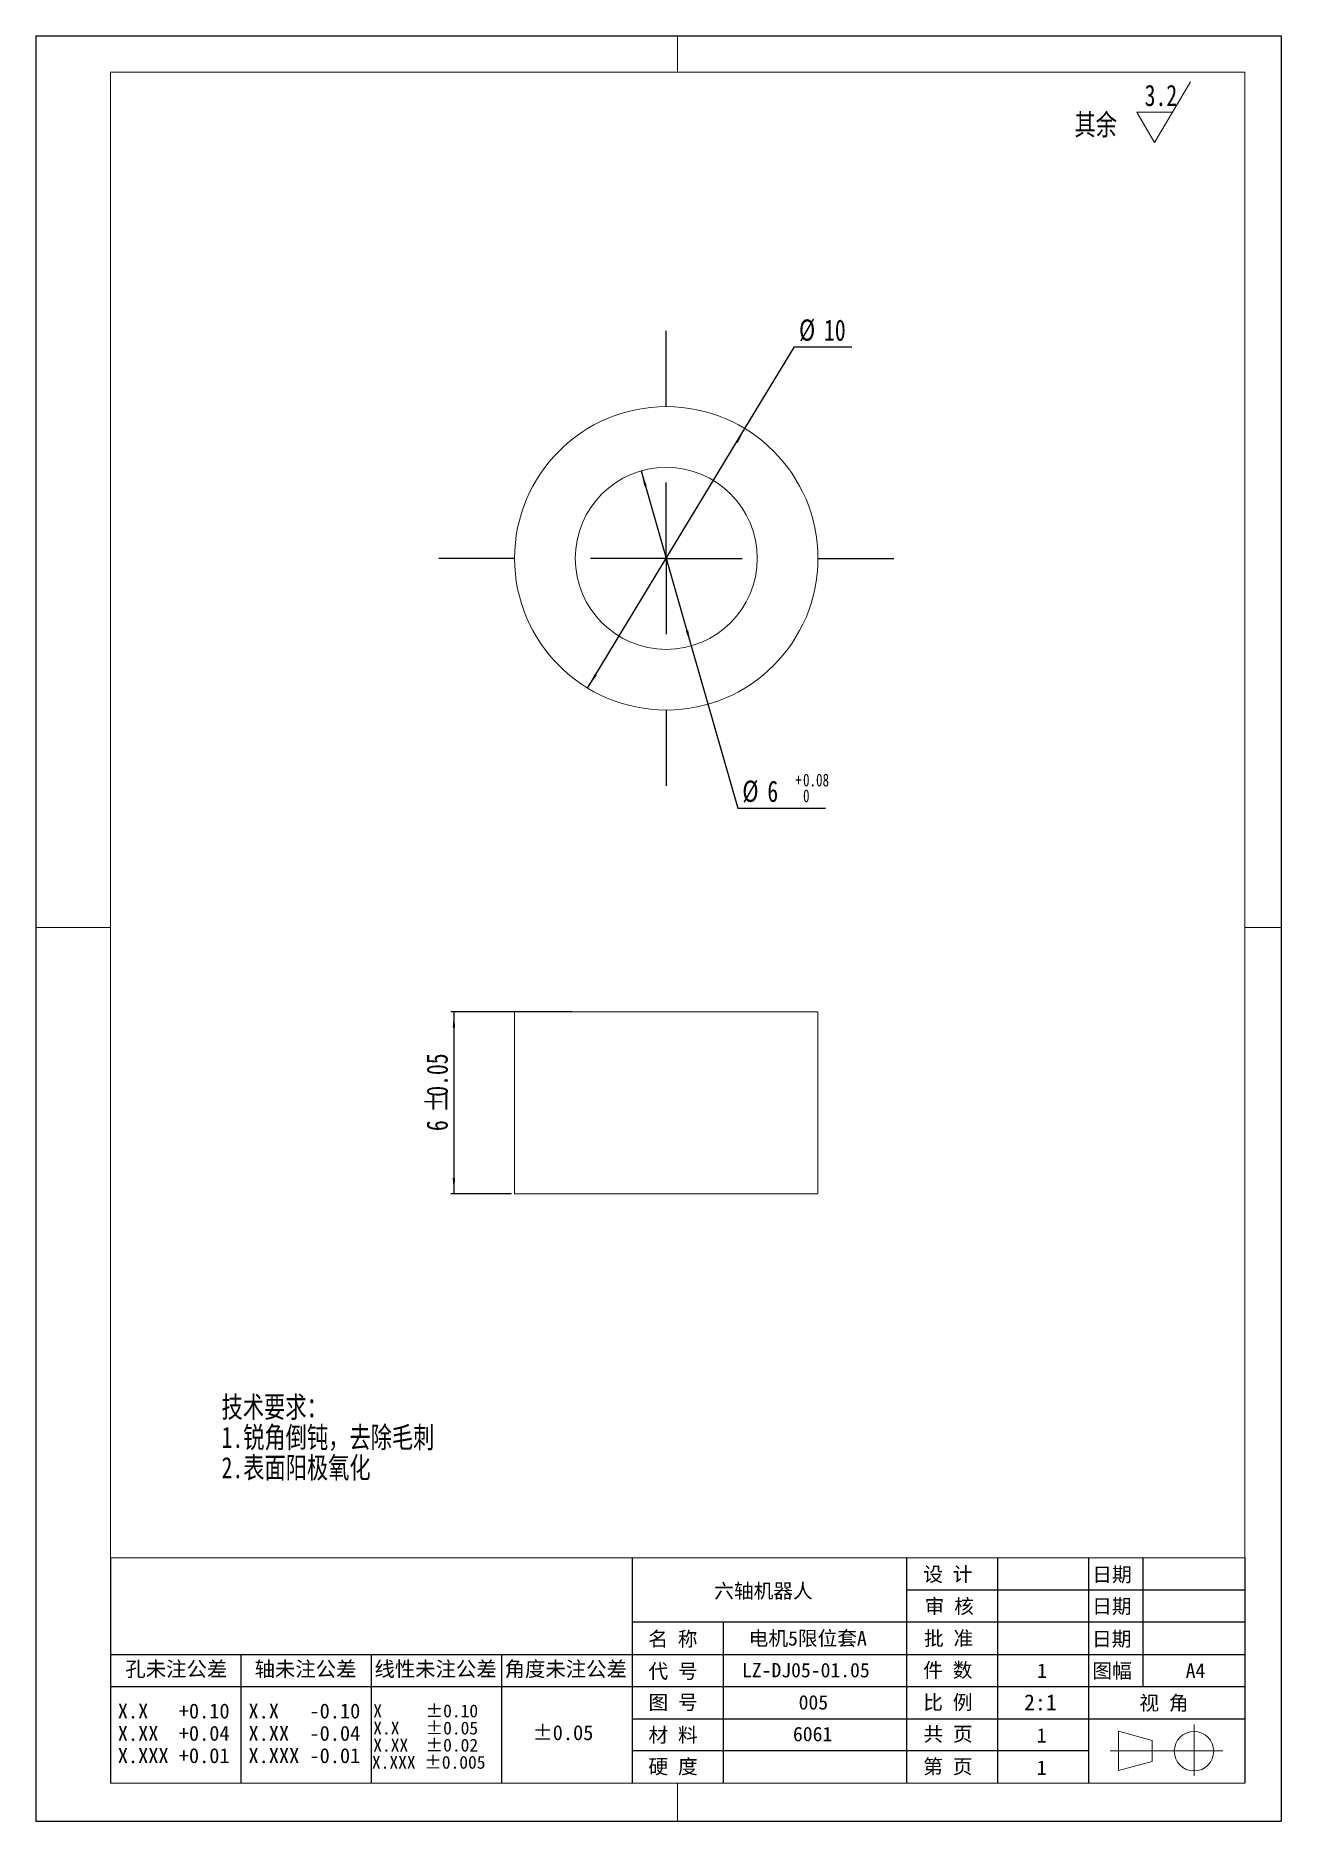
# Model space of a CAD drawing. Header units: millimetres. Extents: x 0.5 to 41.6, y 0.3 to 59.2.
import ezdxf

# ---------------------------------------------------------------- set-up
doc = ezdxf.new("R2010")
doc.units = ezdxf.units.MM
doc.linetypes.add('SLD-中心线', pattern=[34.29, 30.48, -1.27, 1.27, -1.27])
doc.linetypes.add('SLD-实线', pattern=[0])
for name, color, linetype in [('FORMAT', 7, 'SLD-实线'), ('图框', 7, 'SLD-实线'), ('标注层', 96, 'SLD-实线')]:
    doc.layers.add(name, color=color, linetype=linetype)
doc.layers.add('粗实线', color=7, linetype='SLD-实线', lineweight=15)
doc.styles.add('SLDTEXTSTYLE0', font='HYSWLONGFANGSONG.TTF', dxfattribs={"bigfont": 'bigfont'})
doc.styles.add('SLDTEXTSTYLE1', font='SIMSUN.TTC')
doc.styles.add('SLDTEXTSTYLE2', font='SIMSUN.TTC', dxfattribs={"bigfont": 'bigfont'})
doc.styles.add('SLDTEXTSTYLE3', font='HYSWLONGFANGSONG.TTF')
doc.dimstyles.new('SLDDIMSTYLE0', dxfattribs={"dimtxt": 0.7, "dimasz": 0.52, "dimexe": 0, "dimexo": 0.0625, "dimgap": 0.175, "dimtad": 0, "dimtih": 1, "dimtoh": 1, "dimdec": 3, "dimlfac": 0.2, "dimrnd": 1e-09, "dimzin": 12, "dimdsep": 46, "dimtxsty": 'SLDTEXTSTYLE3', "dimsah": 1, "dimcen": 0, "dimadec": 0, "dimazin": 3, "dimtfac": 1, "dimtdec": 3, "dimtmove": 0, "dimatfit": 3, "dimfxl": 0, "dimfrac": 2, "dimtolj": 1, "dimtzin": 12, "dimarcsym": 0})
doc.dimstyles.new('SLDDIMSTYLE1', dxfattribs={"dimtxt": 0.7, "dimasz": 0.52, "dimexe": 0, "dimexo": 0.0625, "dimgap": 0.175, "dimtad": 0, "dimtih": 1, "dimtoh": 1, "dimlfac": 0.2, "dimrnd": 1e-09, "dimzin": 12, "dimdsep": 46, "dimtxsty": 'SLDTEXTSTYLE3', "dimsah": 1, "dimcen": 0, "dimadec": 0, "dimazin": 3, "dimtol": 1, "dimtp": 0.016, "dimtfac": 1, "dimtmove": 0, "dimatfit": 3, "dimfxl": 0, "dimfrac": 2, "dimtolj": 1, "dimarcsym": 0})
doc.dimstyles.new('SLDDIMSTYLE2', dxfattribs={"dimtxt": 0.7, "dimasz": 0.52, "dimexe": 0, "dimexo": 0.0625, "dimgap": 0.175, "dimtad": 1, "dimdec": 3, "dimlfac": 0.2, "dimrnd": 1e-09, "dimzin": 12, "dimdsep": 46, "dimtxsty": 'SLDTEXTSTYLE3', "dimsah": 1, "dimcen": 0.09, "dimadec": 0, "dimazin": 3, "dimtfac": 1, "dimtdec": 3, "dimtofl": 0, "dimtmove": 0, "dimatfit": 3, "dimfxl": 0, "dimfrac": 2, "dimtolj": 1, "dimtzin": 12, "dimarcsym": 0})

# ---------------------------------------------------------------- blocks, each defined once
blk = doc.blocks.new('SW_NOTE_0')
at = {"color": 0, "linetype": 'Continuous', "lineweight": 0, "char_height": 0.7, "attachment_point": 1, "style": 'SLDTEXTSTYLE0'}
for s, insert in [('\\M+18B5A术\\M+19776\\M+18B81\\M+18146', (0, 0.902)), ('1.锐\\M+18A70\\M+1937C钝\\M+18143\\M+18B8E\\M+18F9C\\M+196D1\\M+18E68', (0, -0.098)), ('2.\\M+1955C\\M+196CA阳极氧\\M+189BB', (0, -1.098))]:
    blk.add_mtext(s, dxfattribs=dict(at, insert=insert))
blk = doc.blocks.new('SW_NOTE_1')
at = {"layer": 'FORMAT', "color": 0, "char_height": 0.4925, "attachment_point": 2, "style": 'SLDTEXTSTYLE1'}
for s, insert in [('X.X   +0.10', (1.524, 0.573)), ('X.XX  +0.04', (1.524, -0.163)), ('X.XXX +0.01', (1.524, -0.898))]:
    blk.add_mtext(s, dxfattribs=dict(at, insert=insert))
blk = doc.blocks.new('SW_NOTE_2')
at = {"layer": 'FORMAT', "color": 0, "char_height": 0.4925, "attachment_point": 2, "style": 'SLDTEXTSTYLE1'}
for s, insert in [('X.X   -0.10', (1.524, 0.573)), ('X.XX  -0.04', (1.524, -0.163)), ('X.XXX -0.01', (1.524, -0.898))]:
    blk.add_mtext(s, dxfattribs=dict(at, insert=insert))
blk = doc.blocks.new('SW_NOTE_3')
at = {"layer": 'FORMAT', "color": 0, "char_height": 0.42333, "attachment_point": 2, "style": 'SLDTEXTSTYLE1'}
for s, insert in [('X     ±0.10', (1.435, 0.493)), ('X.X   ±0.05', (1.435, -0.072)), (' X.XXX ±0.005', (1.391, -1.201)), ('X.XX  ±0.02', (1.435, -0.636))]:
    blk.add_mtext(s, dxfattribs=dict(at, insert=insert))
blk = doc.blocks.new('SW_SFSYMBOL_0')
at = {"color": 0, "linetype": 'SLD-实线', "lineweight": 0}
for p, q in [((0.329, -1), (1.509, 1)), ((0.329, -1), (-0.261, 0)), ((0.919, 0), (-0.261, 0))]:
    blk.add_line(p, q, dxfattribs=at)
at = {"color": 0, "linetype": 'Continuous', "lineweight": 0, "insert": (0, 0.902), "char_height": 0.7, "attachment_point": 1, "style": 'SLDTEXTSTYLE3'}
blk.add_mtext('3.2', dxfattribs=at)
blk = doc.blocks.new('_D')
at = {"layer": '标注层'}
for p, q in [((23.878, 46.207), (25.513, 48.903)), ((25.513, 48.903), (27.407, 48.903)), ((18.693, 37.657), (23.878, 46.207))]:
    blk.add_line(p, q, dxfattribs=at)
for points in [[(23.878, 46.207), (23.575, 45.783), (23.643, 45.742)], [(18.693, 37.657), (18.997, 38.08), (18.929, 38.122)]]:
    blk.add_solid(points, dxfattribs=at)
at = {"layer": '标注层', "char_height": 0.7, "attachment_point": 1, "style": 'SLDTEXTSTYLE3'}
for s, insert in [('%%c', (25.663, 49.808, -7.781)), ('10', (26.486, 49.806, -7.781))]:
    blk.add_mtext(s, dxfattribs=dict(at, insert=insert))
blk = doc.blocks.new('_D_1')
at = {"layer": '标注层'}
for p, q in [((20.459, 44.816), (22.112, 39.048)), ((22.112, 39.048), (23.645, 33.699)), ((23.645, 33.699), (26.531, 33.699))]:
    blk.add_line(p, q, dxfattribs=at)
for points in [[(20.459, 44.816), (20.564, 44.305), (20.641, 44.327)], [(22.112, 39.048), (22.007, 39.559), (21.93, 39.537)]]:
    blk.add_solid(points, dxfattribs=at)
at = {"layer": '标注层', "attachment_point": 1, "style": 'SLDTEXTSTYLE3'}
for s, insert, char_height in [('+', (25.536, 34.835, -7.781), 0.42), ('0.08', (25.795, 34.835, -7.781), 0.42), ('%%c', (23.795, 34.605, -7.781), 0.7), ('6', (24.618, 34.602, -7.781), 0.7), ('0', (25.795, 34.312, -7.781), 0.42)]:
    blk.add_mtext(s, dxfattribs=dict(at, insert=insert, char_height=char_height))
blk = doc.blocks.new('SW_CENTERMARKSYMBOL_0')
at = {"layer": '标注层', "color": 0}
for p, q in [((0, 5), (0, 7.5)), ((0, 0), (0, 2.5)), ((-5, 0), (-7.5, 0)), ((0, 0), (-2.5, 0)), ((0, 0), (0, -2.5)), ((0, 0), (2.5, 0)), ((5, 0), (7.5, 0)), ((0, -5), (0, -7.5))]:
    blk.add_line(p, q, dxfattribs=at)
blk = doc.blocks.new('_D_2')
at = {"layer": '标注层'}
for p, q in [((18.186, 26.984), (14.186, 26.984)), ((14.286, 26.984), (14.286, 20.984)), ((16.186, 20.984), (14.186, 20.984))]:
    blk.add_line(p, q, dxfattribs=at)
for points in [[(14.286, 26.984), (14.246, 26.464), (14.326, 26.464)], [(14.286, 20.984), (14.326, 21.504), (14.246, 21.504)]]:
    blk.add_solid(points, dxfattribs=at)
at = {"layer": '标注层', "char_height": 0.7, "attachment_point": 1, "rotation": 90, "style": 'SLDTEXTSTYLE3'}
for s, insert in [('0.05', (13.383, 24.184, 0.1)), ('%%p', (13.381, 23.664, 0.1)), ('6', (13.383, 23.052, 0.1))]:
    blk.add_mtext(s, dxfattribs=dict(at, insert=insert))

msp = doc.modelspace()

# ---------------------------------------------------------------- linework, layer by layer
at = {"color": 7, "linetype": 'SLD-实线', "lineweight": 15}
for p, q in [((16.2858, 26.9842), (16.2858, 20.9842)), ((16.2858, 26.9842), (21.2858, 26.9842)), ((21.2858, 26.9842), (26.2858, 26.9842)), ((26.2858, 20.9842), (26.2858, 26.9842)), ((16.2858, 20.9842), (21.2858, 20.9842)), ((21.2858, 20.9842), (26.2858, 20.9842))]:
    msp.add_line(p, q, dxfattribs=at)
at = {"color": 7, "linetype": 'SLD-中心线', "lineweight": 0}
for p, q in [((38.6828, 3.4913), (38.6828, 1.7943)), ((35.9174, 2.62), (37.5673, 2.62)), ((37.5673, 2.62), (39.6339, 2.62))]:
    msp.add_line(p, q, dxfattribs=at)
at = {"color": 7, "linetype": 'SLD-实线', "lineweight": 15}
for radius in [5, 3]:
    msp.add_circle((21.2858, 41.9319), radius, dxfattribs=at)
at = {"layer": 'FORMAT'}
for p, q in [((2.96, 8.98), (2.96, 1.56)), ((20.16, 8.98), (20.16, 1.56)), ((29.2, 8.98), (29.2, 1.56)), ((32.2, 8.98), (32.2, 1.56)), ((35.2, 8.98), (35.2, 1.56)), ((37, 8.98), (37, 4.74)), ((40.36, 8.98), (40.36, 1.56)), ((40.36, 7.92), (29.2, 7.92)), ((40.36, 6.86), (20.16, 6.86)), ((23.16, 6.86), (23.16, 1.56)), ((2.96, 5.8), (40.36, 5.8)), ((7.26, 5.8), (7.26, 1.56)), ((11.56, 5.8), (11.56, 1.56)), ((15.86, 5.8), (15.86, 1.56)), ((2.96, 4.74), (40.36, 4.74)), ((20.16, 3.68), (40.36, 3.68)), ((35.2, 2.62), (20.16, 2.62))]:
    msp.add_line(p, q, dxfattribs=at)
at = {"layer": '图框'}
for p, q in [((0.5, 59.16), (41.56, 59.16)), ((0.5, 59.16), (0.5, 0.3)), ((41.56, 59.16), (41.56, 0.3)), ((0.5, 0.3), (41.56, 0.3))]:
    msp.add_line(p, q, dxfattribs=at)
at = {"layer": '粗实线'}
for p, q in [((21.66, 57.96), (21.66, 59.16)), ((2.96, 57.96), (40.36, 57.96)), ((2.96, 57.96), (2.96, 1.56)), ((40.36, 57.96), (40.36, 1.56)), ((2.96, 29.76), (0.5, 29.76)), ((40.36, 29.76), (41.56, 29.76)), ((2.96, 8.98), (40.36, 8.98)), ((36.1963, 3.27), (36.1963, 1.97)), ((37.3001, 2.9679), (36.1963, 3.27)), ((37.3001, 2.2721), (37.3001, 2.9679)), ((36.1963, 1.97), (37.3001, 2.2721)), ((2.96, 1.56), (40.36, 1.56)), ((2.96, 1.56), (40.36, 1.56)), ((21.66, 1.56), (21.66, 0.3))]:
    msp.add_line(p, q, dxfattribs=at)
msp.add_circle((38.6828, 2.6091), 0.65, dxfattribs=at)

# ---------------------------------------------------------------- block references
at = {"color": 7, "linetype": 'Continuous', "lineweight": 0}
for name, p in [('SW_SFSYMBOL_0', (37.0559, 56.641)), ('SW_NOTE_0', (6.6264, 13.4066))]:
    msp.add_blockref(name, p, dxfattribs=at)
at = {"layer": 'FORMAT'}
for name, p in [('SW_NOTE_1', (3.5249, 3.6093)), ('SW_NOTE_2', (7.8326, 3.6093)), ('SW_NOTE_3', (11.9202, 3.6576))]:
    msp.add_blockref(name, p, dxfattribs=at)
at = {"layer": '标注层'}
msp.add_blockref('SW_CENTERMARKSYMBOL_0', (21.2858, 41.9319), dxfattribs=at)

# ---------------------------------------------------------------- texts
at = {"color": 7, "linetype": 'Continuous', "lineweight": 0}
for s, insert, char_height, attachment_point, style in [('\\M+191B4\\M+1975D', (34.7429, 56.5804), 0.7, 1, 'SLDTEXTSTYLE0'), ('\\M+1985A轴\\M+18AF7\\M+18AED\\M+1906C', (24.4895, 8.133), 0.47625, 2, 'SLDTEXTSTYLE2'), ('电\\M+18AF75\\M+18CC0\\M+188CA\\M+19385A', (25.9494, 6.5695), 0.47625, 2, 'SLDTEXTSTYLE2'), ('LZ-DJ05-01.05', (25.8874, 5.5212), 0.47625, 2, 'SLDTEXTSTYLE1'), ('1', (33.674, 5.4999), 0.4763, 2, 'SLDTEXTSTYLE1'), ('005', (26.1354, 4.4597), 0.47625, 2, 'SLDTEXTSTYLE1'), ('6061', (26.1106, 3.4144), 0.47625, 2, 'SLDTEXTSTYLE1')]:
    msp.add_mtext(s, dxfattribs=dict(at, insert=insert, char_height=char_height, attachment_point=attachment_point, style=style))
at = {"layer": 'FORMAT', "attachment_point": 2}
for s, insert, char_height, style in [('设 计', (30.5688, 8.6813), 0.47625, 'SLDTEXTSTYLE2'), ('\\M+193FA\\M+18AFA', (35.9791, 8.6719), 0.47625, 'SLDTEXTSTYLE2'), ('审 \\M+18A6A', (30.6162, 7.6249), 0.47625, 'SLDTEXTSTYLE2'), ('\\M+193FA\\M+18AFA', (35.9736, 7.6286), 0.47625, 'SLDTEXTSTYLE2'), ('\\M+196BC \\M+18FCC', (21.5045, 6.5513), 0.47625, 'SLDTEXTSTYLE2'), ('\\M+194E1 \\M+18F79', (30.5933, 6.5695), 0.47625, 'SLDTEXTSTYLE2'), ('\\M+193FA\\M+18AFA', (35.9704, 6.5502), 0.47625, 'SLDTEXTSTYLE2'), ('\\M+18D45\\M+196A2\\M+1928D\\M+18CF6\\M+18DB7', (5.1352, 5.5661), 0.4925, 'SLDTEXTSTYLE2'), ('轴\\M+196A2\\M+1928D\\M+18CF6\\M+18DB7', (9.3945, 5.5661), 0.4925, 'SLDTEXTSTYLE2'), ('线\\M+190AB\\M+196A2\\M+1928D\\M+18CF6\\M+18DB7', (13.6818, 5.5661), 0.4925, 'SLDTEXTSTYLE2'), ('\\M+18A70\\M+19378\\M+196A2\\M+1928D\\M+18CF6\\M+18DB7', (17.9718, 5.5661), 0.4925, 'SLDTEXTSTYLE2'), ('\\M+191E3 \\M+18D86', (21.5105, 5.4864), 0.47625, 'SLDTEXTSTYLE2'), ('\\M+18C8F \\M+19094', (30.5688, 5.5212), 0.47625, 'SLDTEXTSTYLE2'), ('图\\M+1959D', (35.9821, 5.4999), 0.47625, 'SLDTEXTSTYLE2'), ('A4', (38.7319, 5.505), 0.47625, 'SLDTEXTSTYLE1'), ('图 \\M+18D86', (21.5105, 4.4597), 0.47625, 'SLDTEXTSTYLE2'), ('\\M+194E4 \\M+197E1', (30.5688, 4.4597), 0.47625, 'SLDTEXTSTYLE2'), ('2:1', (33.6182, 4.4839), 0.52917, 'SLDTEXTSTYLE1'), ('视 \\M+18A70', (37.6923, 4.4382), 0.47625, 'SLDTEXTSTYLE2'), ('±0.05', (17.8781, 3.4676), 0.4925, 'SLDTEXTSTYLE1'), ('\\M+18DDE \\M+197BF', (21.5105, 3.3817), 0.47625, 'SLDTEXTSTYLE2'), ('\\M+18BA4 页', (30.5765, 3.4144), 0.47625, 'SLDTEXTSTYLE2'), ('1', (33.6596, 3.3688), 0.4763, 'SLDTEXTSTYLE1'), ('\\M+18D64 \\M+19378', (21.5105, 2.3427), 0.47625, 'SLDTEXTSTYLE2'), ('\\M+191E6 页', (30.5688, 2.3427), 0.47625, 'SLDTEXTSTYLE2'), ('1', (33.6626, 2.3032), 0.4763, 'SLDTEXTSTYLE1')]:
    msp.add_mtext(s, dxfattribs=dict(at, insert=insert, char_height=char_height, style=style))

# ---------------------------------------------------------------- dimensions: what is measured, and where the dimension line sits
at = {"layer": '标注层'}
for p1, p2, dimstyle, picture, middle in [((23.8784, 46.2073), (18.6932, 37.6566), 'SLDDIMSTYLE0', '_D', (26.535, 49.4402)), ((22.1122, 39.048), (20.4594, 44.8159), 'SLDDIMSTYLE1', '_D_1', (25.1629, 34.2578))]:
    dim = msp.add_diameter_dim_2p(p1=p1, p2=p2, dimstyle=dimstyle, dxfattribs=at)
    dim.commit()
    dim.dimension.update_dxf_attribs({"geometry": picture, "text_midpoint": middle, "dimtype": 163})
dim = msp.add_linear_dim(base=(14.2858, 20.9842), p1=(18.2858, 26.9842), p2=(16.2858, 20.9842), angle=90, text='<>%%p0.05', dimstyle='SLDDIMSTYLE2', dxfattribs=at)
dim.commit()
dim.dimension.update_dxf_attribs({"geometry": '_D_2', "text_midpoint": (14.2858, 24.2319), "dimtype": 160})

doc.saveas('drawing.dxf')
